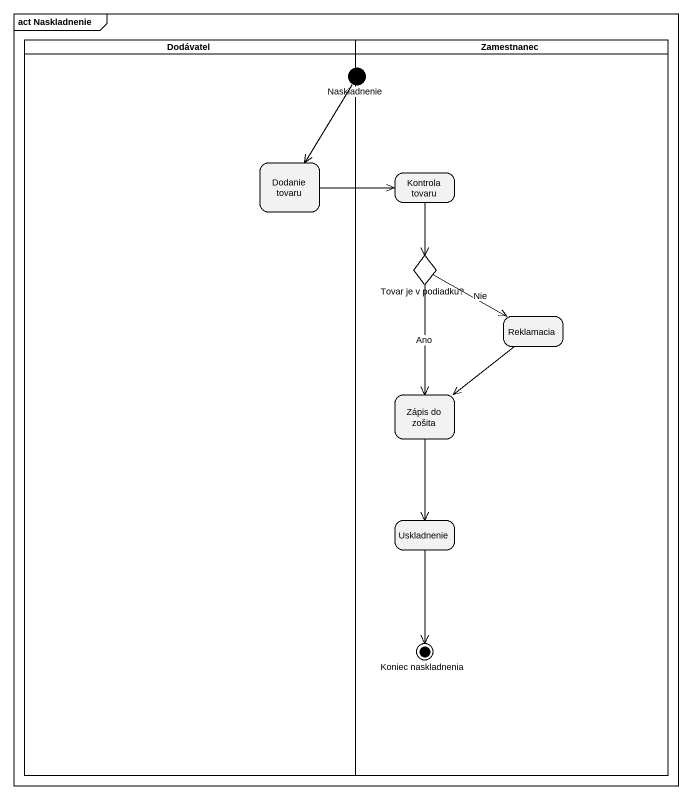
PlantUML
@startuml
mainframe act Naskladnenie
hide empty description
state Dodávatel <<partition>> {
  state "Dodanie tovaru" as Dodanie_tovaru
}
state Zamestnanec <<partition>> {
  state "Kontrola tovaru" as Kontrola_tovaru
  state "Tovar je v podiadku?" as Tovar_je_v_podiadku <<choice>>
  state Reklamacia
  state "Zápis do zošita" as Zápis_do_zošita
  state Uskladnenie
  state "Koniec naskladnenia" as Koniec_naskladnenia <<end>>
}
state Naskladnenie <<start>>
Naskladnenie --> Dodanie_tovaru
Dodanie_tovaru -right-> Kontrola_tovaru
Kontrola_tovaru --> Tovar_je_v_podiadku
Tovar_je_v_podiadku -right-> Reklamacia : Nie
Tovar_je_v_podiadku --> Zápis_do_zošita : Ano
Reklamacia --> Zápis_do_zošita
Zápis_do_zošita --> Uskladnenie
Uskladnenie --> Koniec_naskladnenia
@enduml
